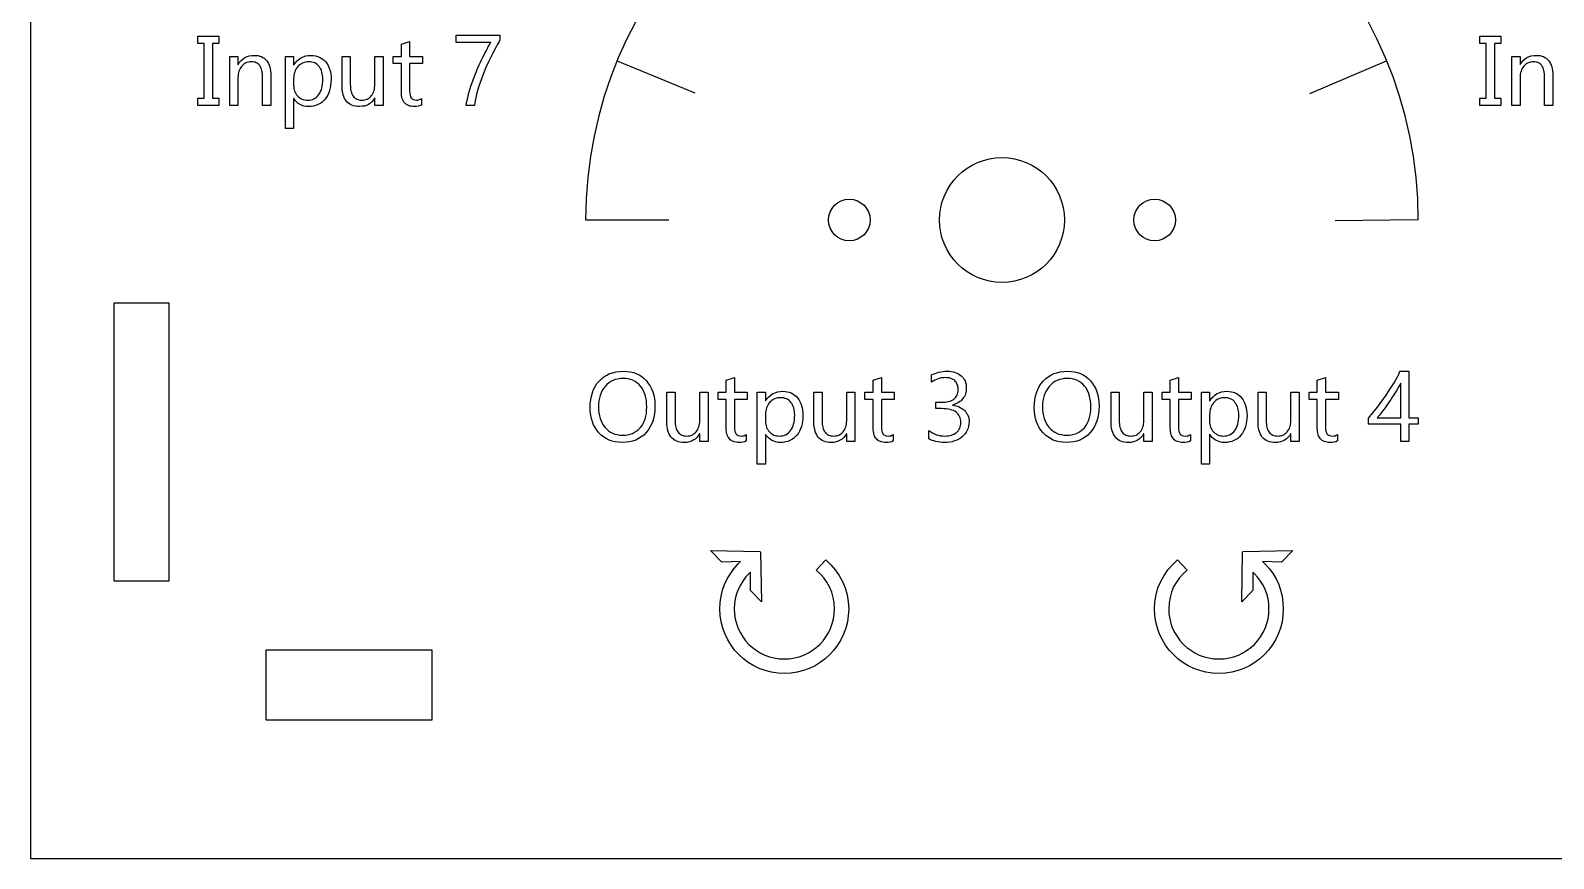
# Model space of a CAD drawing. Header units: millimetres. Extents: x 0 to 330, y 0 to 270.
# Drawn here: x 0 to 109.7, y 0 to 59.7 of the extents above; entities that cross this region are included whole.
import ezdxf

# ---------------------------------------------------------------- set-up
doc = ezdxf.new("R2010")
doc.units = ezdxf.units.MM

msp = doc.modelspace()

# ---------------------------------------------------------------- linework, layer by layer
at = {"color": 7, "linetype": 'Continuous', "lineweight": 25}
for p, q in [((0, 270), (0, 0)), ((6, 40), (6, 20)), ((10, 40), (6, 40)), ((10, 20), (10, 40)), ((6, 20), (10, 20)), ((28.95, 15), (16.95, 15)), ((16.95, 15), (16.95, 10)), ((28.95, 10), (28.95, 15)), ((16.95, 10), (28.95, 10)), ((0, 0), (330, 0))]:
    msp.add_line(p, q, dxfattribs=at)
at = {"color": 7, "linetype": 'Continuous'}
for p, q in [((42.32, 57.44), (47.87, 55.15)), ((97.68, 57.44), (92.15, 55.1)), ((40, 46), (46, 46)), ((100, 46), (94, 45.95))]:
    msp.add_line(p, q, dxfattribs=at)
at = {"color": 7, "linetype": 'Continuous', "flags": 128}
for points in [[(33.83, 58.97), (33.77, 58.86), (33.7, 58.74), (33.63, 58.61), (33.55, 58.47), (33.47, 58.31), (33.38, 58.15), (33.29, 57.98), (33.2, 57.79), (33.01, 57.4), (32.82, 56.99), (32.64, 56.55), (32.47, 56.1), (32.31, 55.64), (32.17, 55.17), (32.11, 54.93), (32.06, 54.7), (32.02, 54.47), (31.99, 54.24), (31.99, 54.24), (31.4, 54.24), (31.4, 54.24), (31.43, 54.47), (31.48, 54.7), (31.53, 54.93), (31.59, 55.16), (31.73, 55.63), (31.89, 56.09), (32.06, 56.53), (32.24, 56.96), (32.33, 57.17), (32.42, 57.37), (32.51, 57.55), (32.6, 57.74), (32.69, 57.91), (32.77, 58.07), (32.85, 58.22), (32.92, 58.36), (32.99, 58.49), (33.05, 58.6), (33.11, 58.7), (33.16, 58.78), (33.16, 58.78), (30.67, 58.78), (30.67, 58.78), (30.67, 59.31), (30.67, 59.31), (33.83, 59.31), (33.83, 59.31), (33.83, 58.97)], [(13.57, 59.24), (13.57, 58.72), (13.57, 58.72), (13.11, 58.72), (13.11, 58.72), (13.11, 54.77), (13.11, 54.77), (13.57, 54.77), (13.57, 54.77), (13.57, 54.24), (13.57, 54.24), (12.06, 54.24), (12.06, 54.24), (12.06, 54.77), (12.06, 54.77), (12.52, 54.77), (12.52, 54.77), (12.52, 58.72), (12.52, 58.72), (12.06, 58.72), (12.06, 58.72), (12.06, 59.24), (12.06, 59.24), (13.57, 59.24)], [(28.17, 54.28), (28.07, 54.24), (27.94, 54.2), (27.8, 54.18), (27.65, 54.18), (27.65, 54.18), (27.54, 54.18), (27.43, 54.19), (27.34, 54.21), (27.25, 54.24), (27.16, 54.28), (27.09, 54.32), (27.02, 54.37), (26.96, 54.43), (26.9, 54.5), (26.86, 54.58), (26.82, 54.66), (26.78, 54.75), (26.76, 54.85), (26.74, 54.96), (26.73, 55.08), (26.73, 55.2), (26.73, 55.2), (26.73, 57.27), (26.73, 57.27), (26.14, 57.27), (26.14, 57.27), (26.14, 57.79), (26.14, 57.79), (26.73, 57.79), (26.73, 57.79), (26.73, 58.66), (26.73, 58.66), (27.32, 58.85), (27.32, 58.85), (27.32, 57.79), (27.32, 57.79), (28.24, 57.79), (28.24, 57.79), (28.24, 57.27), (28.24, 57.27), (27.32, 57.27), (27.32, 57.27), (27.32, 55.29), (27.32, 55.29), (27.33, 55.13), (27.35, 54.99), (27.39, 54.87), (27.44, 54.79), (27.5, 54.72), (27.59, 54.67), (27.7, 54.65), (27.82, 54.64), (27.82, 54.64), (27.92, 54.64), (28.01, 54.67), (28.1, 54.7), (28.17, 54.75), (28.17, 54.75), (28.17, 54.28)], [(105.94, 59.24), (105.94, 58.72), (105.94, 58.72), (105.48, 58.72), (105.48, 58.72), (105.48, 54.77), (105.48, 54.77), (105.94, 54.77), (105.94, 54.77), (105.94, 54.24), (105.94, 54.24), (104.43, 54.24), (104.43, 54.24), (104.43, 54.77), (104.43, 54.77), (104.89, 54.77), (104.89, 54.77), (104.89, 58.72), (104.89, 58.72), (104.43, 58.72), (104.43, 58.72), (104.43, 59.24), (104.43, 59.24), (105.94, 59.24)], [(17.32, 54.24), (16.73, 54.24), (16.73, 54.24), (16.73, 56.27), (16.73, 56.27), (16.72, 56.4), (16.71, 56.53), (16.7, 56.65), (16.68, 56.76), (16.65, 56.86), (16.61, 56.96), (16.57, 57.04), (16.52, 57.12), (16.47, 57.18), (16.41, 57.24), (16.34, 57.29), (16.27, 57.33), (16.19, 57.36), (16.11, 57.38), (16.01, 57.4), (15.92, 57.4), (15.92, 57.4), (15.81, 57.39), (15.72, 57.38), (15.62, 57.35), (15.53, 57.32), (15.45, 57.27), (15.37, 57.22), (15.3, 57.15), (15.22, 57.08), (15.16, 56.99), (15.11, 56.91), (15.06, 56.81), (15.02, 56.71), (14.99, 56.61), (14.97, 56.5), (14.96, 56.39), (14.95, 56.27), (14.95, 56.27), (14.95, 54.24), (14.95, 54.24), (14.36, 54.24), (14.36, 54.24), (14.36, 57.79), (14.36, 57.79), (14.95, 57.79), (14.95, 57.79), (14.95, 57.2), (14.95, 57.2), (14.96, 57.2), (14.96, 57.2), (15.07, 57.36), (15.19, 57.49), (15.32, 57.6), (15.45, 57.7), (15.61, 57.77), (15.77, 57.82), (15.94, 57.85), (16.12, 57.86), (16.12, 57.86), (16.27, 57.85), (16.4, 57.84), (16.52, 57.81), (16.64, 57.77), (16.74, 57.71), (16.84, 57.65), (16.93, 57.57), (17.01, 57.48), (17.08, 57.39), (17.15, 57.28), (17.2, 57.16), (17.24, 57.03), (17.28, 56.89), (17.3, 56.74), (17.31, 56.57), (17.32, 56.4), (17.32, 56.4), (17.32, 54.24)], [(18.98, 54.75), (18.96, 54.75), (18.96, 54.75), (18.96, 52.6), (18.96, 52.6), (18.37, 52.6), (18.37, 52.6), (18.37, 57.79), (18.37, 57.79), (18.96, 57.79), (18.96, 57.79), (18.96, 57.17), (18.96, 57.17), (18.98, 57.17), (18.98, 57.17), (19.09, 57.33), (19.21, 57.47), (19.35, 57.59), (19.49, 57.69), (19.65, 57.76), (19.83, 57.82), (20.01, 57.85), (20.2, 57.86), (20.2, 57.86), (20.37, 57.85), (20.53, 57.83), (20.68, 57.79), (20.82, 57.74), (20.94, 57.67), (21.07, 57.59), (21.18, 57.5), (21.28, 57.39), (21.37, 57.26), (21.44, 57.13), (21.51, 56.99), (21.56, 56.84), (21.61, 56.67), (21.64, 56.5), (21.66, 56.31), (21.66, 56.12), (21.66, 56.12), (21.65, 55.91), (21.63, 55.7), (21.6, 55.51), (21.55, 55.33), (21.49, 55.15), (21.42, 54.99), (21.33, 54.84), (21.23, 54.71), (21.11, 54.58), (20.99, 54.47), (20.86, 54.38), (20.71, 54.31), (20.56, 54.25), (20.4, 54.21), (20.23, 54.18), (20.04, 54.18), (20.04, 54.18), (19.87, 54.18), (19.72, 54.21), (19.57, 54.26), (19.43, 54.32), (19.3, 54.4), (19.19, 54.5), (19.08, 54.62), (18.98, 54.75)], [(18.96, 56.19), (18.96, 55.69), (18.96, 55.69), (18.97, 55.58), (18.98, 55.48), (19, 55.38), (19.03, 55.28), (19.08, 55.19), (19.12, 55.11), (19.18, 55.02), (19.25, 54.94), (19.32, 54.87), (19.4, 54.81), (19.48, 54.76), (19.57, 54.71), (19.66, 54.68), (19.76, 54.66), (19.86, 54.64), (19.97, 54.64), (19.97, 54.64), (20.1, 54.64), (20.22, 54.66), (20.33, 54.69), (20.43, 54.73), (20.53, 54.79), (20.62, 54.86), (20.7, 54.94), (20.78, 55.03), (20.85, 55.14), (20.9, 55.25), (20.96, 55.37), (21, 55.5), (21.03, 55.65), (21.05, 55.8), (21.07, 55.96), (21.07, 56.13), (21.07, 56.13), (21.07, 56.28), (21.05, 56.41), (21.03, 56.54), (21, 56.66), (20.96, 56.77), (20.92, 56.88), (20.86, 56.97), (20.8, 57.06), (20.73, 57.14), (20.65, 57.21), (20.57, 57.27), (20.48, 57.32), (20.38, 57.35), (20.28, 57.38), (20.17, 57.39), (20.06, 57.4), (20.06, 57.4), (19.94, 57.39), (19.82, 57.38), (19.71, 57.35), (19.61, 57.31), (19.52, 57.26), (19.43, 57.21), (19.34, 57.14), (19.26, 57.05), (19.19, 56.96), (19.13, 56.87), (19.08, 56.77), (19.04, 56.66), (19.01, 56.55), (18.98, 56.44), (18.97, 56.31), (18.96, 56.19)], [(25.41, 54.24), (24.82, 54.24), (24.82, 54.24), (24.82, 54.8), (24.82, 54.8), (24.81, 54.8), (24.81, 54.8), (24.71, 54.66), (24.61, 54.53), (24.49, 54.42), (24.36, 54.33), (24.21, 54.26), (24.06, 54.21), (23.89, 54.19), (23.71, 54.18), (23.71, 54.18), (23.56, 54.18), (23.42, 54.2), (23.28, 54.23), (23.16, 54.27), (23.05, 54.32), (22.94, 54.39), (22.85, 54.46), (22.77, 54.55), (22.69, 54.65), (22.63, 54.76), (22.57, 54.89), (22.53, 55.02), (22.5, 55.17), (22.47, 55.33), (22.46, 55.5), (22.45, 55.68), (22.45, 55.68), (22.45, 57.79), (22.45, 57.79), (23.04, 57.79), (23.04, 57.79), (23.04, 55.76), (23.04, 55.76), (23.05, 55.63), (23.06, 55.5), (23.07, 55.38), (23.1, 55.27), (23.13, 55.17), (23.16, 55.08), (23.2, 54.99), (23.25, 54.92), (23.31, 54.85), (23.37, 54.79), (23.44, 54.75), (23.52, 54.71), (23.6, 54.68), (23.69, 54.65), (23.78, 54.64), (23.88, 54.64), (23.88, 54.64), (23.98, 54.64), (24.08, 54.66), (24.17, 54.68), (24.26, 54.71), (24.34, 54.76), (24.42, 54.81), (24.49, 54.87), (24.56, 54.94), (24.62, 55.02), (24.67, 55.11), (24.72, 55.2), (24.75, 55.3), (24.78, 55.4), (24.8, 55.51), (24.82, 55.63), (24.82, 55.75), (24.82, 55.75), (24.82, 57.79), (24.82, 57.79), (25.41, 57.79), (25.41, 57.79), (25.41, 54.24)], [(109.69, 54.24), (109.1, 54.24), (109.1, 54.24), (109.1, 56.27), (109.1, 56.27), (109.1, 56.4), (109.09, 56.53), (109.07, 56.65), (109.05, 56.76), (109.02, 56.86), (108.99, 56.96), (108.95, 57.04), (108.9, 57.12), (108.85, 57.18), (108.79, 57.24), (108.72, 57.29), (108.65, 57.33), (108.57, 57.36), (108.48, 57.38), (108.39, 57.4), (108.29, 57.4), (108.29, 57.4), (108.19, 57.39), (108.09, 57.38), (108, 57.35), (107.91, 57.32), (107.83, 57.27), (107.75, 57.22), (107.67, 57.15), (107.6, 57.08), (107.54, 56.99), (107.48, 56.91), (107.43, 56.81), (107.4, 56.71), (107.36, 56.61), (107.34, 56.5), (107.33, 56.39), (107.33, 56.27), (107.33, 56.27), (107.33, 54.24), (107.33, 54.24), (106.73, 54.24), (106.73, 54.24), (106.73, 57.79), (106.73, 57.79), (107.33, 57.79), (107.33, 57.79), (107.33, 57.2), (107.33, 57.2), (107.34, 57.2), (107.34, 57.2), (107.45, 57.36), (107.56, 57.49), (107.69, 57.6), (107.83, 57.7), (107.98, 57.77), (108.14, 57.82), (108.32, 57.85), (108.5, 57.86), (108.5, 57.86), (108.64, 57.85), (108.77, 57.84), (108.9, 57.81), (109.01, 57.77), (109.12, 57.71), (109.22, 57.65), (109.31, 57.57), (109.39, 57.48), (109.46, 57.39), (109.52, 57.28), (109.57, 57.16), (109.62, 57.03), (109.65, 56.89), (109.68, 56.74), (109.69, 56.57), (109.69, 56.4), (109.69, 56.4), (109.69, 54.24)], [(42.64, 29.97), (42.39, 29.99), (42.14, 30.02), (41.92, 30.07), (41.7, 30.15), (41.49, 30.25), (41.3, 30.37), (41.13, 30.51), (40.96, 30.67), (40.81, 30.85), (40.68, 31.04), (40.58, 31.25), (40.49, 31.47), (40.42, 31.7), (40.37, 31.95), (40.34, 32.21), (40.33, 32.48), (40.33, 32.48), (40.34, 32.77), (40.37, 33.05), (40.42, 33.31), (40.49, 33.56), (40.58, 33.79), (40.69, 34.01), (40.82, 34.21), (40.97, 34.39), (41.14, 34.56), (41.32, 34.7), (41.52, 34.83), (41.73, 34.93), (41.96, 35), (42.2, 35.06), (42.46, 35.09), (42.73, 35.11), (42.73, 35.11), (42.98, 35.09), (43.21, 35.06), (43.44, 35.01), (43.65, 34.93), (43.85, 34.84), (44.04, 34.72), (44.21, 34.58), (44.38, 34.41), (44.52, 34.23), (44.65, 34.04), (44.76, 33.83), (44.84, 33.61), (44.91, 33.38), (44.96, 33.13), (44.99, 32.88), (45, 32.6), (45, 32.6), (44.99, 32.31), (44.96, 32.03), (44.91, 31.76), (44.84, 31.51), (44.75, 31.28), (44.64, 31.07), (44.51, 30.87), (44.36, 30.68), (44.19, 30.51), (44.01, 30.37), (43.82, 30.25), (43.61, 30.15), (43.39, 30.07), (43.15, 30.02), (42.91, 29.99), (42.64, 29.97)], [(42.69, 34.58), (42.49, 34.57), (42.31, 34.54), (42.14, 34.5), (41.97, 34.44), (41.82, 34.36), (41.67, 34.26), (41.54, 34.15), (41.41, 34.01), (41.3, 33.87), (41.2, 33.71), (41.11, 33.54), (41.04, 33.36), (40.99, 33.17), (40.95, 32.97), (40.93, 32.76), (40.92, 32.53), (40.92, 32.53), (40.93, 32.31), (40.95, 32.1), (40.99, 31.9), (41.04, 31.71), (41.11, 31.53), (41.19, 31.36), (41.29, 31.2), (41.4, 31.06), (41.52, 30.93), (41.66, 30.81), (41.8, 30.72), (41.95, 30.64), (42.11, 30.58), (42.28, 30.54), (42.46, 30.51), (42.64, 30.5), (42.64, 30.5), (42.84, 30.51), (43.03, 30.53), (43.21, 30.58), (43.38, 30.63), (43.53, 30.71), (43.68, 30.8), (43.81, 30.91), (43.94, 31.03), (44.05, 31.17), (44.14, 31.33), (44.22, 31.49), (44.29, 31.67), (44.34, 31.87), (44.38, 32.07), (44.4, 32.29), (44.41, 32.52), (44.41, 32.52), (44.4, 32.76), (44.38, 32.99), (44.34, 33.2), (44.29, 33.4), (44.23, 33.58), (44.15, 33.75), (44.06, 33.9), (43.95, 34.04), (43.83, 34.17), (43.7, 34.28), (43.56, 34.37), (43.4, 34.45), (43.24, 34.5), (43.07, 34.55), (42.88, 34.57), (42.69, 34.58)], [(51.58, 30.08), (51.47, 30.03), (51.35, 30), (51.21, 29.98), (51.05, 29.97), (51.05, 29.97), (50.94, 29.98), (50.84, 29.99), (50.74, 30.01), (50.65, 30.04), (50.57, 30.07), (50.49, 30.12), (50.42, 30.17), (50.36, 30.23), (50.31, 30.3), (50.26, 30.37), (50.22, 30.46), (50.19, 30.55), (50.16, 30.65), (50.15, 30.76), (50.14, 30.87), (50.13, 31), (50.13, 31), (50.13, 33.07), (50.13, 33.07), (49.54, 33.07), (49.54, 33.07), (49.54, 33.59), (49.54, 33.59), (50.13, 33.59), (50.13, 33.59), (50.13, 34.46), (50.13, 34.46), (50.72, 34.65), (50.72, 34.65), (50.72, 33.59), (50.72, 33.59), (51.64, 33.59), (51.64, 33.59), (51.64, 33.07), (51.64, 33.07), (50.72, 33.07), (50.72, 33.07), (50.72, 31.09), (50.72, 31.09), (50.73, 30.92), (50.75, 30.79), (50.79, 30.67), (50.84, 30.58), (50.91, 30.52), (50.99, 30.47), (51.1, 30.44), (51.22, 30.43), (51.22, 30.43), (51.32, 30.44), (51.42, 30.46), (51.5, 30.5), (51.58, 30.55), (51.58, 30.55), (51.58, 30.08)], [(62.17, 30.08), (62.06, 30.03), (61.94, 30), (61.8, 29.98), (61.65, 29.97), (61.65, 29.97), (61.53, 29.98), (61.43, 29.99), (61.33, 30.01), (61.24, 30.04), (61.16, 30.07), (61.08, 30.12), (61.02, 30.17), (60.95, 30.23), (60.9, 30.3), (60.85, 30.37), (60.81, 30.46), (60.78, 30.55), (60.76, 30.65), (60.74, 30.76), (60.73, 30.87), (60.72, 31), (60.72, 31), (60.72, 33.07), (60.72, 33.07), (60.13, 33.07), (60.13, 33.07), (60.13, 33.59), (60.13, 33.59), (60.72, 33.59), (60.72, 33.59), (60.72, 34.46), (60.72, 34.46), (61.32, 34.65), (61.32, 34.65), (61.32, 33.59), (61.32, 33.59), (62.24, 33.59), (62.24, 33.59), (62.24, 33.07), (62.24, 33.07), (61.32, 33.07), (61.32, 33.07), (61.32, 31.09), (61.32, 31.09), (61.32, 30.92), (61.34, 30.79), (61.38, 30.67), (61.43, 30.58), (61.5, 30.52), (61.59, 30.47), (61.69, 30.44), (61.82, 30.43), (61.82, 30.43), (61.92, 30.44), (62.01, 30.46), (62.09, 30.5), (62.17, 30.55), (62.17, 30.55), (62.17, 30.08)], [(67.63, 31.47), (67.62, 31.31), (67.6, 31.15), (67.56, 31), (67.5, 30.86), (67.43, 30.72), (67.35, 30.6), (67.25, 30.49), (67.14, 30.39), (67.02, 30.29), (66.89, 30.21), (66.74, 30.14), (66.59, 30.08), (66.42, 30.03), (66.25, 30), (66.06, 29.98), (65.87, 29.97), (65.87, 29.97), (65.7, 29.98), (65.53, 29.99), (65.38, 30.01), (65.23, 30.04), (65.09, 30.08), (64.97, 30.12), (64.85, 30.17), (64.74, 30.24), (64.74, 30.24), (64.74, 30.83), (64.74, 30.83), (64.87, 30.74), (65, 30.66), (65.14, 30.59), (65.28, 30.53), (65.42, 30.49), (65.58, 30.46), (65.73, 30.44), (65.89, 30.43), (65.89, 30.43), (66.02, 30.44), (66.14, 30.45), (66.25, 30.47), (66.36, 30.5), (66.46, 30.54), (66.56, 30.58), (66.65, 30.64), (66.72, 30.7), (66.8, 30.76), (66.86, 30.84), (66.91, 30.92), (66.96, 31.01), (66.99, 31.1), (67.02, 31.2), (67.03, 31.3), (67.04, 31.41), (67.04, 31.41), (67.03, 31.53), (67.02, 31.65), (66.99, 31.75), (66.95, 31.85), (66.9, 31.94), (66.84, 32.02), (66.77, 32.09), (66.69, 32.16), (66.6, 32.22), (66.5, 32.27), (66.38, 32.31), (66.26, 32.35), (66.12, 32.37), (65.97, 32.39), (65.82, 32.4), (65.65, 32.41), (65.65, 32.41), (65.23, 32.41), (65.23, 32.41), (65.23, 32.87), (65.23, 32.87), (65.62, 32.87), (65.62, 32.87), (65.77, 32.87), (65.91, 32.88), (66.04, 32.9), (66.16, 32.93), (66.27, 32.96), (66.37, 33), (66.46, 33.05), (66.54, 33.1), (66.61, 33.16), (66.67, 33.23), (66.72, 33.3), (66.77, 33.39), (66.8, 33.48), (66.82, 33.58), (66.84, 33.68), (66.84, 33.79), (66.84, 33.79), (66.84, 33.9), (66.83, 33.99), (66.81, 34.08), (66.78, 34.16), (66.75, 34.24), (66.71, 34.31), (66.66, 34.37), (66.61, 34.43), (66.55, 34.48), (66.48, 34.52), (66.4, 34.56), (66.32, 34.59), (66.23, 34.62), (66.13, 34.63), (66.02, 34.64), (65.91, 34.65), (65.91, 34.65), (65.78, 34.64), (65.65, 34.62), (65.53, 34.6), (65.4, 34.56), (65.28, 34.52), (65.16, 34.46), (65.04, 34.39), (64.93, 34.32), (64.93, 34.32), (64.93, 34.84), (64.93, 34.84), (65.05, 34.9), (65.18, 34.95), (65.31, 35), (65.45, 35.04), (65.59, 35.07), (65.74, 35.09), (65.9, 35.1), (66.06, 35.11), (66.06, 35.11), (66.21, 35.1), (66.36, 35.08), (66.49, 35.06), (66.62, 35.02), (66.75, 34.97), (66.86, 34.92), (66.96, 34.85), (67.06, 34.78), (67.14, 34.7), (67.22, 34.61), (67.28, 34.51), (67.34, 34.41), (67.38, 34.3), (67.41, 34.18), (67.43, 34.06), (67.43, 33.93), (67.43, 33.93), (67.43, 33.81), (67.42, 33.69), (67.4, 33.59), (67.37, 33.48), (67.34, 33.39), (67.29, 33.29), (67.24, 33.21), (67.19, 33.13), (67.12, 33.05), (67.05, 32.98), (66.97, 32.92), (66.88, 32.86), (66.78, 32.8), (66.67, 32.75), (66.56, 32.71), (66.44, 32.67), (66.44, 32.67), (66.44, 32.66), (66.44, 32.66), (66.57, 32.64), (66.69, 32.61), (66.81, 32.58), (66.92, 32.54), (67.02, 32.48), (67.12, 32.43), (67.21, 32.36), (67.29, 32.29), (67.37, 32.21), (67.43, 32.12), (67.49, 32.03), (67.54, 31.93), (67.58, 31.82), (67.61, 31.71), (67.63, 31.59), (67.63, 31.47)], [(74.64, 29.97), (74.39, 29.99), (74.14, 30.02), (73.92, 30.07), (73.7, 30.15), (73.49, 30.25), (73.3, 30.37), (73.13, 30.51), (72.96, 30.67), (72.81, 30.85), (72.68, 31.04), (72.58, 31.25), (72.49, 31.47), (72.42, 31.7), (72.37, 31.95), (72.34, 32.21), (72.33, 32.48), (72.33, 32.48), (72.34, 32.77), (72.37, 33.05), (72.42, 33.31), (72.49, 33.56), (72.58, 33.79), (72.69, 34.01), (72.82, 34.21), (72.97, 34.39), (73.14, 34.56), (73.32, 34.7), (73.52, 34.83), (73.73, 34.93), (73.96, 35), (74.2, 35.06), (74.46, 35.09), (74.73, 35.11), (74.73, 35.11), (74.98, 35.09), (75.21, 35.06), (75.44, 35.01), (75.65, 34.93), (75.85, 34.84), (76.04, 34.72), (76.21, 34.58), (76.38, 34.41), (76.52, 34.23), (76.65, 34.04), (76.76, 33.83), (76.84, 33.61), (76.91, 33.38), (76.96, 33.13), (76.99, 32.88), (77, 32.6), (77, 32.6), (76.99, 32.31), (76.96, 32.03), (76.91, 31.76), (76.84, 31.51), (76.75, 31.28), (76.64, 31.07), (76.51, 30.87), (76.36, 30.68), (76.19, 30.51), (76.01, 30.37), (75.82, 30.25), (75.61, 30.15), (75.39, 30.07), (75.15, 30.02), (74.91, 29.99), (74.64, 29.97)], [(74.68, 34.58), (74.49, 34.57), (74.31, 34.54), (74.14, 34.5), (73.97, 34.44), (73.82, 34.36), (73.67, 34.26), (73.54, 34.15), (73.41, 34.01), (73.3, 33.87), (73.2, 33.71), (73.11, 33.54), (73.04, 33.36), (72.99, 33.17), (72.95, 32.97), (72.93, 32.76), (72.92, 32.53), (72.92, 32.53), (72.93, 32.31), (72.95, 32.1), (72.99, 31.9), (73.04, 31.71), (73.11, 31.53), (73.19, 31.36), (73.29, 31.2), (73.4, 31.06), (73.52, 30.93), (73.66, 30.81), (73.8, 30.72), (73.95, 30.64), (74.11, 30.58), (74.28, 30.54), (74.46, 30.51), (74.64, 30.5), (74.64, 30.5), (74.84, 30.51), (75.03, 30.53), (75.21, 30.58), (75.38, 30.63), (75.53, 30.71), (75.68, 30.8), (75.81, 30.91), (75.94, 31.03), (76.05, 31.17), (76.14, 31.33), (76.22, 31.49), (76.29, 31.67), (76.34, 31.87), (76.38, 32.07), (76.4, 32.29), (76.41, 32.52), (76.41, 32.52), (76.4, 32.76), (76.38, 32.99), (76.34, 33.2), (76.29, 33.4), (76.23, 33.58), (76.15, 33.75), (76.06, 33.9), (75.95, 34.04), (75.83, 34.17), (75.7, 34.28), (75.56, 34.37), (75.4, 34.45), (75.24, 34.5), (75.07, 34.55), (74.88, 34.57), (74.68, 34.58)], [(83.58, 30.08), (83.47, 30.03), (83.35, 30), (83.21, 29.98), (83.05, 29.97), (83.05, 29.97), (82.94, 29.98), (82.84, 29.99), (82.74, 30.01), (82.65, 30.04), (82.57, 30.07), (82.49, 30.12), (82.42, 30.17), (82.36, 30.23), (82.31, 30.3), (82.26, 30.37), (82.22, 30.46), (82.19, 30.55), (82.16, 30.65), (82.15, 30.76), (82.14, 30.87), (82.13, 31), (82.13, 31), (82.13, 33.07), (82.13, 33.07), (81.54, 33.07), (81.54, 33.07), (81.54, 33.59), (81.54, 33.59), (82.13, 33.59), (82.13, 33.59), (82.13, 34.46), (82.13, 34.46), (82.72, 34.65), (82.72, 34.65), (82.72, 33.59), (82.72, 33.59), (83.64, 33.59), (83.64, 33.59), (83.64, 33.07), (83.64, 33.07), (82.72, 33.07), (82.72, 33.07), (82.72, 31.09), (82.72, 31.09), (82.73, 30.92), (82.75, 30.79), (82.79, 30.67), (82.84, 30.58), (82.91, 30.52), (82.99, 30.47), (83.1, 30.44), (83.22, 30.43), (83.22, 30.43), (83.32, 30.44), (83.42, 30.46), (83.5, 30.5), (83.58, 30.55), (83.58, 30.55), (83.58, 30.08)], [(94.17, 30.08), (94.06, 30.03), (93.94, 30), (93.8, 29.98), (93.65, 29.97), (93.65, 29.97), (93.53, 29.98), (93.43, 29.99), (93.33, 30.01), (93.24, 30.04), (93.16, 30.07), (93.08, 30.12), (93.02, 30.17), (92.95, 30.23), (92.9, 30.3), (92.85, 30.37), (92.81, 30.46), (92.78, 30.55), (92.76, 30.65), (92.74, 30.76), (92.73, 30.87), (92.72, 31), (92.72, 31), (92.72, 33.07), (92.72, 33.07), (92.13, 33.07), (92.13, 33.07), (92.13, 33.59), (92.13, 33.59), (92.72, 33.59), (92.72, 33.59), (92.72, 34.46), (92.72, 34.46), (93.32, 34.65), (93.32, 34.65), (93.32, 33.59), (93.32, 33.59), (94.24, 33.59), (94.24, 33.59), (94.24, 33.07), (94.24, 33.07), (93.32, 33.07), (93.32, 33.07), (93.32, 31.09), (93.32, 31.09), (93.32, 30.92), (93.34, 30.79), (93.38, 30.67), (93.43, 30.58), (93.5, 30.52), (93.59, 30.47), (93.69, 30.44), (93.82, 30.43), (93.82, 30.43), (93.92, 30.44), (94.01, 30.46), (94.09, 30.5), (94.17, 30.55), (94.17, 30.55), (94.17, 30.08)], [(99.32, 35.11), (99.32, 31.75), (99.32, 31.75), (99.98, 31.75), (99.98, 31.75), (99.98, 31.29), (99.98, 31.29), (99.32, 31.29), (99.32, 31.29), (99.32, 30.04), (99.32, 30.04), (98.73, 30.04), (98.73, 30.04), (98.73, 31.29), (98.73, 31.29), (96.41, 31.29), (96.41, 31.29), (96.41, 31.72), (96.41, 31.72), (96.73, 32.11), (97.06, 32.52), (97.38, 32.96), (97.69, 33.39), (97.98, 33.83), (98.25, 34.27), (98.37, 34.48), (98.49, 34.7), (98.59, 34.9), (98.68, 35.11), (98.68, 35.11), (99.32, 35.11)], [(97.04, 31.75), (98.73, 31.75), (98.73, 31.75), (98.73, 34.24), (98.73, 34.24), (98.6, 34.01), (98.48, 33.8), (98.35, 33.6), (98.24, 33.41), (98.12, 33.23), (98.01, 33.06), (97.9, 32.9), (97.8, 32.75), (97.6, 32.46), (97.4, 32.21), (97.22, 31.97), (97.04, 31.75)], [(48.82, 30.04), (48.22, 30.04), (48.22, 30.04), (48.22, 30.6), (48.22, 30.6), (48.21, 30.6), (48.21, 30.6), (48.12, 30.46), (48.01, 30.33), (47.89, 30.22), (47.76, 30.13), (47.62, 30.06), (47.46, 30.01), (47.3, 29.98), (47.12, 29.97), (47.12, 29.97), (46.97, 29.98), (46.82, 30), (46.69, 30.03), (46.57, 30.07), (46.45, 30.12), (46.35, 30.19), (46.26, 30.26), (46.17, 30.35), (46.1, 30.45), (46.03, 30.56), (45.98, 30.69), (45.93, 30.82), (45.9, 30.97), (45.87, 31.13), (45.86, 31.3), (45.86, 31.48), (45.86, 31.48), (45.86, 33.59), (45.86, 33.59), (46.45, 33.59), (46.45, 33.59), (46.45, 31.56), (46.45, 31.56), (46.45, 31.42), (46.46, 31.3), (46.48, 31.18), (46.5, 31.07), (46.53, 30.97), (46.57, 30.87), (46.61, 30.79), (46.66, 30.72), (46.71, 30.65), (46.78, 30.59), (46.85, 30.54), (46.92, 30.5), (47, 30.47), (47.09, 30.45), (47.19, 30.44), (47.29, 30.43), (47.29, 30.43), (47.39, 30.44), (47.48, 30.45), (47.58, 30.48), (47.66, 30.51), (47.74, 30.55), (47.82, 30.61), (47.89, 30.67), (47.96, 30.74), (48.02, 30.82), (48.08, 30.91), (48.12, 31), (48.16, 31.1), (48.19, 31.2), (48.21, 31.31), (48.22, 31.42), (48.22, 31.54), (48.22, 31.54), (48.22, 33.59), (48.22, 33.59), (48.82, 33.59), (48.82, 33.59), (48.82, 30.04)], [(52.97, 30.55), (52.96, 30.55), (52.96, 30.55), (52.96, 28.4), (52.96, 28.4), (52.37, 28.4), (52.37, 28.4), (52.37, 33.59), (52.37, 33.59), (52.96, 33.59), (52.96, 33.59), (52.96, 32.97), (52.96, 32.97), (52.97, 32.97), (52.97, 32.97), (53.08, 33.13), (53.21, 33.27), (53.34, 33.39), (53.49, 33.49), (53.65, 33.56), (53.82, 33.62), (54.01, 33.65), (54.2, 33.66), (54.2, 33.66), (54.37, 33.65), (54.53, 33.63), (54.67, 33.59), (54.81, 33.54), (54.94, 33.47), (55.06, 33.39), (55.17, 33.3), (55.27, 33.19), (55.36, 33.06), (55.44, 32.93), (55.51, 32.79), (55.56, 32.63), (55.6, 32.47), (55.63, 32.3), (55.65, 32.11), (55.66, 31.92), (55.66, 31.92), (55.65, 31.7), (55.63, 31.5), (55.6, 31.31), (55.55, 31.12), (55.49, 30.95), (55.41, 30.79), (55.33, 30.64), (55.22, 30.5), (55.11, 30.38), (54.99, 30.27), (54.86, 30.18), (54.71, 30.11), (54.56, 30.05), (54.4, 30.01), (54.22, 29.98), (54.04, 29.97), (54.04, 29.97), (53.87, 29.98), (53.71, 30.01), (53.57, 30.06), (53.43, 30.12), (53.3, 30.2), (53.18, 30.3), (53.07, 30.42), (52.97, 30.55)], [(52.96, 31.99), (52.96, 31.49), (52.96, 31.49), (52.96, 31.38), (52.98, 31.28), (53, 31.18), (53.03, 31.08), (53.07, 30.99), (53.12, 30.9), (53.18, 30.82), (53.25, 30.74), (53.32, 30.67), (53.4, 30.61), (53.48, 30.55), (53.57, 30.51), (53.66, 30.48), (53.76, 30.45), (53.86, 30.44), (53.97, 30.43), (53.97, 30.43), (54.09, 30.44), (54.21, 30.46), (54.32, 30.49), (54.43, 30.53), (54.52, 30.59), (54.61, 30.66), (54.7, 30.74), (54.77, 30.83), (54.84, 30.93), (54.9, 31.05), (54.95, 31.17), (54.99, 31.3), (55.02, 31.44), (55.05, 31.6), (55.06, 31.76), (55.07, 31.93), (55.07, 31.93), (55.06, 32.08), (55.05, 32.21), (55.03, 32.34), (55, 32.46), (54.96, 32.57), (54.91, 32.68), (54.86, 32.77), (54.79, 32.86), (54.72, 32.94), (54.65, 33.01), (54.56, 33.07), (54.47, 33.11), (54.38, 33.15), (54.28, 33.18), (54.17, 33.19), (54.05, 33.2), (54.05, 33.2), (53.93, 33.19), (53.82, 33.18), (53.71, 33.15), (53.61, 33.11), (53.51, 33.06), (53.42, 33), (53.34, 32.93), (53.26, 32.85), (53.19, 32.76), (53.13, 32.67), (53.08, 32.57), (53.04, 32.46), (53, 32.35), (52.98, 32.24), (52.97, 32.11), (52.96, 31.99)], [(59.41, 30.04), (58.82, 30.04), (58.82, 30.04), (58.82, 30.6), (58.82, 30.6), (58.8, 30.6), (58.8, 30.6), (58.71, 30.46), (58.6, 30.33), (58.48, 30.22), (58.35, 30.13), (58.21, 30.06), (58.06, 30.01), (57.89, 29.98), (57.71, 29.97), (57.71, 29.97), (57.56, 29.98), (57.41, 30), (57.28, 30.03), (57.16, 30.07), (57.04, 30.12), (56.94, 30.19), (56.85, 30.26), (56.76, 30.35), (56.69, 30.45), (56.63, 30.56), (56.57, 30.69), (56.53, 30.82), (56.49, 30.97), (56.47, 31.13), (56.45, 31.3), (56.45, 31.48), (56.45, 31.48), (56.45, 33.59), (56.45, 33.59), (57.04, 33.59), (57.04, 33.59), (57.04, 31.56), (57.04, 31.56), (57.04, 31.42), (57.05, 31.3), (57.07, 31.18), (57.09, 31.07), (57.12, 30.97), (57.16, 30.87), (57.2, 30.79), (57.25, 30.72), (57.31, 30.65), (57.37, 30.59), (57.44, 30.54), (57.51, 30.5), (57.6, 30.47), (57.68, 30.45), (57.78, 30.44), (57.88, 30.43), (57.88, 30.43), (57.98, 30.44), (58.08, 30.45), (58.17, 30.48), (58.25, 30.51), (58.33, 30.55), (58.41, 30.61), (58.48, 30.67), (58.55, 30.74), (58.61, 30.82), (58.67, 30.91), (58.71, 31), (58.75, 31.1), (58.78, 31.2), (58.8, 31.31), (58.81, 31.42), (58.82, 31.54), (58.82, 31.54), (58.82, 33.59), (58.82, 33.59), (59.41, 33.59), (59.41, 33.59), (59.41, 30.04)], [(80.82, 30.04), (80.22, 30.04), (80.22, 30.04), (80.22, 30.6), (80.22, 30.6), (80.21, 30.6), (80.21, 30.6), (80.12, 30.46), (80.01, 30.33), (79.89, 30.22), (79.76, 30.13), (79.62, 30.06), (79.46, 30.01), (79.3, 29.98), (79.12, 29.97), (79.12, 29.97), (78.97, 29.98), (78.82, 30), (78.69, 30.03), (78.57, 30.07), (78.45, 30.12), (78.35, 30.19), (78.26, 30.26), (78.17, 30.35), (78.1, 30.45), (78.03, 30.56), (77.98, 30.69), (77.93, 30.82), (77.9, 30.97), (77.87, 31.13), (77.86, 31.3), (77.86, 31.48), (77.86, 31.48), (77.86, 33.59), (77.86, 33.59), (78.45, 33.59), (78.45, 33.59), (78.45, 31.56), (78.45, 31.56), (78.45, 31.42), (78.46, 31.3), (78.48, 31.18), (78.5, 31.07), (78.53, 30.97), (78.57, 30.87), (78.61, 30.79), (78.66, 30.72), (78.71, 30.65), (78.78, 30.59), (78.85, 30.54), (78.92, 30.5), (79, 30.47), (79.09, 30.45), (79.19, 30.44), (79.29, 30.43), (79.29, 30.43), (79.39, 30.44), (79.48, 30.45), (79.58, 30.48), (79.66, 30.51), (79.74, 30.55), (79.82, 30.61), (79.89, 30.67), (79.96, 30.74), (80.02, 30.82), (80.08, 30.91), (80.12, 31), (80.16, 31.1), (80.19, 31.2), (80.21, 31.31), (80.22, 31.42), (80.22, 31.54), (80.22, 31.54), (80.22, 33.59), (80.22, 33.59), (80.82, 33.59), (80.82, 33.59), (80.82, 30.04)], [(84.97, 30.55), (84.96, 30.55), (84.96, 30.55), (84.96, 28.4), (84.96, 28.4), (84.37, 28.4), (84.37, 28.4), (84.37, 33.59), (84.37, 33.59), (84.96, 33.59), (84.96, 33.59), (84.96, 32.97), (84.96, 32.97), (84.97, 32.97), (84.97, 32.97), (85.08, 33.13), (85.21, 33.27), (85.34, 33.39), (85.49, 33.49), (85.65, 33.56), (85.82, 33.62), (86.01, 33.65), (86.2, 33.66), (86.2, 33.66), (86.37, 33.65), (86.53, 33.63), (86.67, 33.59), (86.81, 33.54), (86.94, 33.47), (87.06, 33.39), (87.17, 33.3), (87.27, 33.19), (87.36, 33.06), (87.44, 32.93), (87.51, 32.79), (87.56, 32.63), (87.6, 32.47), (87.63, 32.3), (87.65, 32.11), (87.66, 31.92), (87.66, 31.92), (87.65, 31.7), (87.63, 31.5), (87.6, 31.31), (87.55, 31.12), (87.49, 30.95), (87.41, 30.79), (87.33, 30.64), (87.22, 30.5), (87.11, 30.38), (86.99, 30.27), (86.86, 30.18), (86.71, 30.11), (86.56, 30.05), (86.4, 30.01), (86.22, 29.98), (86.04, 29.97), (86.04, 29.97), (85.87, 29.98), (85.71, 30.01), (85.57, 30.06), (85.43, 30.12), (85.3, 30.2), (85.18, 30.3), (85.07, 30.42), (84.97, 30.55)], [(84.96, 31.99), (84.96, 31.49), (84.96, 31.49), (84.96, 31.38), (84.98, 31.28), (85, 31.18), (85.03, 31.08), (85.07, 30.99), (85.12, 30.9), (85.18, 30.82), (85.25, 30.74), (85.32, 30.67), (85.4, 30.61), (85.48, 30.55), (85.57, 30.51), (85.66, 30.48), (85.76, 30.45), (85.86, 30.44), (85.97, 30.43), (85.97, 30.43), (86.09, 30.44), (86.21, 30.46), (86.32, 30.49), (86.43, 30.53), (86.52, 30.59), (86.61, 30.66), (86.7, 30.74), (86.77, 30.83), (86.84, 30.93), (86.9, 31.05), (86.95, 31.17), (86.99, 31.3), (87.02, 31.44), (87.05, 31.6), (87.06, 31.76), (87.07, 31.93), (87.07, 31.93), (87.06, 32.08), (87.05, 32.21), (87.03, 32.34), (87, 32.46), (86.96, 32.57), (86.91, 32.68), (86.86, 32.77), (86.79, 32.86), (86.72, 32.94), (86.65, 33.01), (86.56, 33.07), (86.47, 33.11), (86.38, 33.15), (86.28, 33.18), (86.17, 33.19), (86.05, 33.2), (86.05, 33.2), (85.93, 33.19), (85.82, 33.18), (85.71, 33.15), (85.61, 33.11), (85.51, 33.06), (85.42, 33), (85.34, 32.93), (85.26, 32.85), (85.19, 32.76), (85.13, 32.67), (85.08, 32.57), (85.04, 32.46), (85, 32.35), (84.98, 32.24), (84.97, 32.11), (84.96, 31.99)], [(91.41, 30.04), (90.82, 30.04), (90.82, 30.04), (90.82, 30.6), (90.82, 30.6), (90.8, 30.6), (90.8, 30.6), (90.71, 30.46), (90.6, 30.33), (90.48, 30.22), (90.35, 30.13), (90.21, 30.06), (90.06, 30.01), (89.89, 29.98), (89.71, 29.97), (89.71, 29.97), (89.56, 29.98), (89.41, 30), (89.28, 30.03), (89.16, 30.07), (89.04, 30.12), (88.94, 30.19), (88.85, 30.26), (88.76, 30.35), (88.69, 30.45), (88.63, 30.56), (88.57, 30.69), (88.53, 30.82), (88.49, 30.97), (88.47, 31.13), (88.45, 31.3), (88.45, 31.48), (88.45, 31.48), (88.45, 33.59), (88.45, 33.59), (89.04, 33.59), (89.04, 33.59), (89.04, 31.56), (89.04, 31.56), (89.04, 31.42), (89.05, 31.3), (89.07, 31.18), (89.09, 31.07), (89.12, 30.97), (89.16, 30.87), (89.2, 30.79), (89.25, 30.72), (89.31, 30.65), (89.37, 30.59), (89.44, 30.54), (89.51, 30.5), (89.6, 30.47), (89.68, 30.45), (89.78, 30.44), (89.88, 30.43), (89.88, 30.43), (89.98, 30.44), (90.08, 30.45), (90.17, 30.48), (90.25, 30.51), (90.33, 30.55), (90.41, 30.61), (90.48, 30.67), (90.55, 30.74), (90.61, 30.82), (90.67, 30.91), (90.71, 31), (90.75, 31.1), (90.78, 31.2), (90.8, 31.31), (90.81, 31.42), (90.82, 31.54), (90.82, 31.54), (90.82, 33.59), (90.82, 33.59), (91.41, 33.59), (91.41, 33.59), (91.41, 30.04)], [(57.31, 21.51), (57.67, 21.17), (57.99, 20.8), (58.27, 20.4), (58.51, 19.95), (58.7, 19.49), (58.84, 19), (58.93, 18.5), (58.96, 17.97), (58.96, 17.97), (58.93, 17.5), (58.87, 17.04), (58.75, 16.6), (58.59, 16.17), (58.39, 15.76), (58.16, 15.38), (57.89, 15.02), (57.6, 14.69), (57.27, 14.39), (56.91, 14.13), (56.53, 13.89), (56.12, 13.7), (55.69, 13.54), (55.25, 13.43), (54.79, 13.36), (54.32, 13.34), (54.32, 13.34), (53.85, 13.36), (53.39, 13.43), (52.94, 13.54), (52.51, 13.7), (52.11, 13.89), (51.72, 14.13), (51.37, 14.39), (51.04, 14.69), (50.74, 15.02), (50.48, 15.38), (50.25, 15.76), (50.05, 16.17), (49.89, 16.6), (49.77, 17.04), (49.7, 17.5), (49.68, 17.97), (49.68, 17.97), (49.7, 18.44), (49.76, 18.89), (49.87, 19.33), (50.02, 19.75), (50.2, 20.15), (50.43, 20.52), (50.68, 20.88), (50.98, 21.21), (50.98, 21.21), (51.17, 21.39), (51.17, 21.39), (49.82, 21.36), (49.82, 21.36), (48.99, 22.18), (48.99, 22.18), (52.59, 22.11), (52.59, 22.11), (52.61, 22.08), (52.61, 22.08), (52.67, 18.5), (52.67, 18.5), (51.88, 19.3), (51.88, 19.3), (51.89, 20.64), (51.89, 20.64), (51.76, 20.52), (51.76, 20.52), (51.53, 20.26), (51.33, 19.99), (51.15, 19.7), (50.99, 19.38), (50.87, 19.06), (50.78, 18.72), (50.73, 18.36), (50.71, 17.99), (50.71, 17.99), (50.73, 17.62), (50.78, 17.26), (50.87, 16.92), (50.99, 16.58), (51.15, 16.26), (51.33, 15.96), (51.53, 15.69), (51.76, 15.43), (52.02, 15.2), (52.3, 15), (52.59, 14.81), (52.91, 14.66), (53.24, 14.54), (53.59, 14.45), (53.95, 14.39), (54.32, 14.38), (54.32, 14.38), (54.69, 14.39), (55.05, 14.45), (55.39, 14.54), (55.73, 14.66), (56.05, 14.81), (56.34, 15), (56.62, 15.2), (56.87, 15.43), (57.11, 15.69), (57.31, 15.96), (57.49, 16.26), (57.65, 16.58), (57.77, 16.92), (57.86, 17.26), (57.91, 17.62), (57.93, 17.99), (57.93, 17.99), (57.91, 18.41), (57.84, 18.81), (57.73, 19.2), (57.58, 19.57), (57.38, 19.91), (57.16, 20.23), (56.9, 20.52), (56.61, 20.78), (56.61, 20.78), (57.31, 21.51)], [(83.34, 20.78), (83.05, 20.52), (82.8, 20.23), (82.57, 19.91), (82.37, 19.57), (82.22, 19.2), (82.11, 18.81), (82.04, 18.41), (82.02, 17.99), (82.02, 17.99), (82.03, 17.62), (82.09, 17.26), (82.18, 16.92), (82.3, 16.58), (82.46, 16.26), (82.64, 15.96), (82.84, 15.69), (83.07, 15.43), (83.33, 15.2), (83.61, 15), (83.9, 14.81), (84.22, 14.66), (84.56, 14.54), (84.9, 14.45), (85.26, 14.39), (85.63, 14.38), (85.63, 14.38), (86, 14.39), (86.36, 14.45), (86.7, 14.54), (87.04, 14.66), (87.36, 14.81), (87.66, 15), (87.93, 15.2), (88.19, 15.43), (88.42, 15.69), (88.62, 15.96), (88.8, 16.26), (88.96, 16.58), (89.08, 16.92), (89.17, 17.26), (89.23, 17.62), (89.24, 17.99), (89.24, 17.99), (89.23, 18.36), (89.17, 18.72), (89.09, 19.06), (88.96, 19.38), (88.81, 19.7), (88.63, 19.99), (88.42, 20.26), (88.19, 20.52), (88.19, 20.52), (88.07, 20.64), (88.07, 20.64), (88.08, 19.3), (88.08, 19.3), (87.28, 18.5), (87.28, 18.5), (87.34, 22.08), (87.34, 22.08), (87.36, 22.11), (87.36, 22.11), (90.96, 22.18), (90.96, 22.18), (90.14, 21.36), (90.14, 21.36), (88.78, 21.39), (88.78, 21.39), (88.97, 21.21), (88.97, 21.21), (89.27, 20.88), (89.53, 20.52), (89.75, 20.15), (89.94, 19.75), (90.08, 19.33), (90.18, 18.89), (90.25, 18.44), (90.27, 17.97), (90.27, 17.97), (90.25, 17.5), (90.18, 17.04), (90.06, 16.6), (89.9, 16.17), (89.71, 15.76), (89.47, 15.38), (89.21, 15.02), (88.91, 14.69), (88.58, 14.39), (88.22, 14.13), (87.84, 13.89), (87.43, 13.7), (87.01, 13.54), (86.56, 13.43), (86.1, 13.36), (85.63, 13.34), (85.63, 13.34), (85.16, 13.36), (84.7, 13.43), (84.25, 13.54), (83.83, 13.7), (83.42, 13.89), (83.04, 14.13), (82.68, 14.39), (82.35, 14.69), (82.06, 15.02), (81.79, 15.38), (81.56, 15.76), (81.36, 16.17), (81.2, 16.6), (81.09, 17.04), (81.02, 17.5), (80.99, 17.97), (80.99, 17.97), (81.02, 18.5), (81.11, 19), (81.24, 19.49), (81.44, 19.95), (81.68, 20.4), (81.96, 20.8), (82.28, 21.17), (82.64, 21.51), (82.64, 21.51), (83.34, 20.78)]]:
    msp.add_lwpolyline(points, dxfattribs=at)
at = {"color": 7, "linetype": 'Continuous', "lineweight": 25}
for centre, radius in [((70, 46), 4.5), ((59, 46), 1.5), ((81, 46), 1.5)]:
    msp.add_circle(centre, radius, dxfattribs=at)
at = {"color": 7, "linetype": 'Continuous'}
msp.add_arc((70, 46), 30, 0, 180, dxfattribs=at)

doc.saveas('drawing.dxf')
